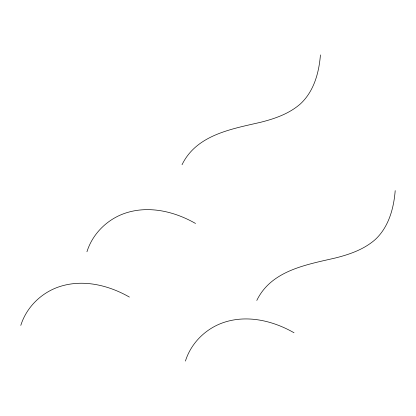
<?xml version="1.0" encoding="UTF-8"?>
<svg xmlns="http://www.w3.org/2000/svg" width="416" height="416" viewBox="0 0 416 416"><rect width="100%" height="100%" fill="white"/><g stroke="black" fill="none" stroke-linecap="round" stroke-linejoin="round"><path stroke-width="0.62" d="M320.434 54.928C318.999 72.738 313.945 91.312 300.451 103.86C289.25 113.708 274.914 118.685 260.676 122.268C231.572 129.033 196.508 134.763 182.026 164.746M395.2 190.632C393.765 208.447 388.71 227.016 375.222 239.569C364.016 249.413 349.684 254.389 335.442 257.972C306.337 264.737 271.274 270.468 256.792 300.451M20.8 325.395C26.51 307.06 41.652 292.375 59.868 286.536C83.179 279.016 108.67 285.184 129.392 297.076M86.934 251.784C92.643 233.444 107.786 218.759 125.996 212.924C149.313 205.405 174.798 211.572 195.525 223.465M185.427 361.072C191.136 342.737 206.279 328.052 224.494 322.218C247.806 314.699 273.296 320.861 294.018 332.758"/></g></svg>
